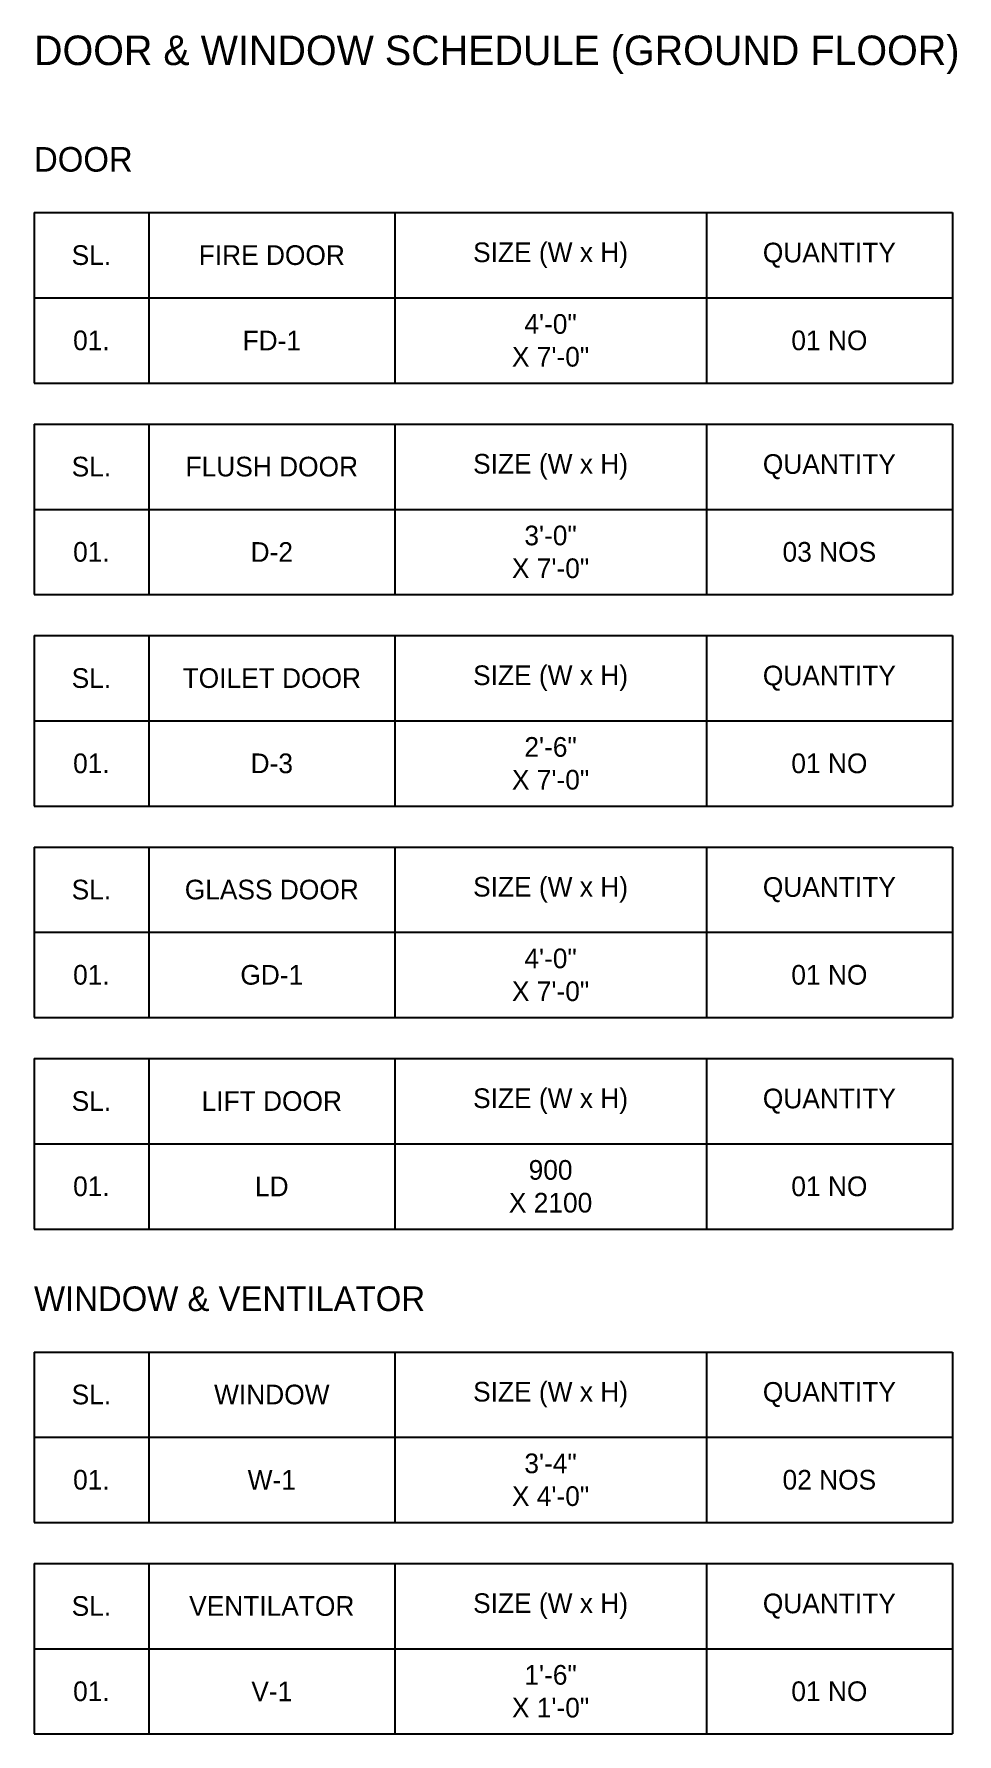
# Model space of a CAD drawing. Header units: millimetres. Extents: x -4369 to 320704, y -106852 to 19948.
# Drawn here: x 100000 to 105628, y -9780 to 590 of the extents above; entities that cross this region are included whole.
import ezdxf

# ---------------------------------------------------------------- set-up
doc = ezdxf.new("R2010")
doc.units = ezdxf.units.MM
doc.layers.add('A-SCHED', color=7, linetype='Continuous')
doc.layers.add('A-SCHED-TEXT', color=2, linetype='Continuous')

msp = doc.modelspace()

# ---------------------------------------------------------------- linework, layer by layer
at = {"layer": 'A-SCHED'}
for p, q in [((100000, -500), (105600, -500)), ((100000, -500), (100000, -1540)), ((100700, -500), (100700, -1540)), ((102200, -500), (102200, -1540)), ((104100, -500), (104100, -1540)), ((105600, -500), (105600, -1540)), ((100000, -1020), (105600, -1020)), ((100000, -1540), (105600, -1540)), ((100000, -1790), (105600, -1790)), ((100000, -1790), (100000, -2830)), ((100700, -1790), (100700, -2830)), ((102200, -1790), (102200, -2830)), ((104100, -1790), (104100, -2830)), ((105600, -1790), (105600, -2830)), ((100000, -2310), (105600, -2310)), ((100000, -2830), (105600, -2830)), ((100000, -3080), (105600, -3080)), ((100000, -3080), (100000, -4120)), ((100700, -3080), (100700, -4120)), ((102200, -3080), (102200, -4120)), ((104100, -3080), (104100, -4120)), ((105600, -3080), (105600, -4120)), ((100000, -3600), (105600, -3600)), ((100000, -4120), (105600, -4120)), ((100000, -4370), (105600, -4370)), ((100000, -4370), (100000, -5410)), ((100700, -4370), (100700, -5410)), ((102200, -4370), (102200, -5410)), ((104100, -4370), (104100, -5410)), ((105600, -4370), (105600, -5410)), ((100000, -4890), (105600, -4890)), ((100000, -5410), (105600, -5410)), ((100000, -5660), (105600, -5660)), ((100000, -5660), (100000, -6700)), ((100700, -5660), (100700, -6700)), ((102200, -5660), (102200, -6700)), ((104100, -5660), (104100, -6700)), ((105600, -5660), (105600, -6700)), ((100000, -6180), (105600, -6180)), ((100000, -6700), (105600, -6700)), ((100000, -7450), (105600, -7450)), ((100000, -7450), (100000, -8490)), ((100700, -7450), (100700, -8490)), ((102200, -7450), (102200, -8490)), ((104100, -7450), (104100, -8490)), ((105600, -7450), (105600, -8490)), ((100000, -7970), (105600, -7970)), ((100000, -8490), (105600, -8490)), ((100000, -8740), (105600, -8740)), ((100000, -8740), (100000, -9780)), ((100700, -8740), (100700, -9780)), ((102200, -8740), (102200, -9780)), ((104100, -8740), (104100, -9780)), ((105600, -8740), (105600, -9780)), ((100000, -9260), (105600, -9260)), ((100000, -9780), (105600, -9780))]:
    msp.add_line(p, q, dxfattribs=at)

# ---------------------------------------------------------------- texts
at = {"layer": 'A-SCHED-TEXT'}
for s, height, p in [('DOOR & WINDOW SCHEDULE (GROUND FLOOR)', 180, (100000, 400)), ('DOOR', 150, (100000, -250)), ('WINDOW & VENTILATOR', 150, (100000, -7200))]:
    msp.add_text(s, height=height, dxfattribs=at).set_placement(p)
at = {"layer": 'A-SCHED-TEXT', "char_height": 120, "attachment_point": 5}
for s, insert, width in [('SL.', (100350, -760), 600), ('FIRE DOOR', (101450, -760), 1400), ('SIZE (W x H)', (103150, -760), 1800), ('QUANTITY', (104850, -760), 1400), ('4\'-0"\\PX 7\'-0"', (103150, -1280), 1800), ('01.', (100350, -1280), 600), ('FD-1', (101450, -1280), 1400), ('01 NO', (104850, -1280), 1400), ('SIZE (W x H)', (103150, -2050), 1800), ('SL.', (100350, -2050), 600), ('FLUSH DOOR', (101450, -2050), 1400), ('QUANTITY', (104850, -2050), 1400), ('3\'-0"\\PX 7\'-0"', (103150, -2570), 1800), ('01.', (100350, -2570), 600), ('D-2', (101450, -2570), 1400), ('03 NOS', (104850, -2570), 1400), ('SL.', (100350, -3340), 600), ('TOILET DOOR', (101450, -3340), 1400), ('SIZE (W x H)', (103150, -3340), 1800), ('QUANTITY', (104850, -3340), 1400), ('2\'-6"\\PX 7\'-0"', (103150, -3860), 1800), ('01.', (100350, -3860), 600), ('D-3', (101450, -3860), 1400), ('01 NO', (104850, -3860), 1400), ('SIZE (W x H)', (103150, -4630), 1800), ('QUANTITY', (104850, -4630), 1400), ('SL.', (100350, -4630), 600), ('GLASS DOOR', (101450, -4630), 1400), ('4\'-0"\\PX 7\'-0"', (103150, -5150), 1800), ('01.', (100350, -5150), 600), ('GD-1', (101450, -5150), 1400), ('01 NO', (104850, -5150), 1400), ('SL.', (100350, -5920), 600), ('LIFT DOOR', (101450, -5920), 1400), ('SIZE (W x H)', (103150, -5920), 1800), ('QUANTITY', (104850, -5920), 1400), ('900\\PX 2100', (103150, -6440), 1800), ('01.', (100350, -6440), 600), ('LD', (101450, -6440), 1400), ('01 NO', (104850, -6440), 1400), ('SL.', (100350, -7710), 600), ('WINDOW', (101450, -7710), 1400), ('SIZE (W x H)', (103150, -7710), 1800), ('QUANTITY', (104850, -7710), 1400), ('3\'-4"\\PX 4\'-0"', (103150, -8230), 1800), ('01.', (100350, -8230), 600), ('W-1', (101450, -8230), 1400), ('02 NOS', (104850, -8230), 1400), ('SIZE (W x H)', (103150, -9000), 1800), ('SL.', (100350, -9000), 600), ('VENTILATOR', (101450, -9000), 1400), ('QUANTITY', (104850, -9000), 1400), ('1\'-6"\\PX 1\'-0"', (103150, -9520), 1800), ('01.', (100350, -9520), 600), ('V-1', (101450, -9520), 1400), ('01 NO', (104850, -9520), 1400)]:
    msp.add_mtext(s, dxfattribs=dict(at, insert=insert, width=width))

doc.saveas('drawing.dxf')
